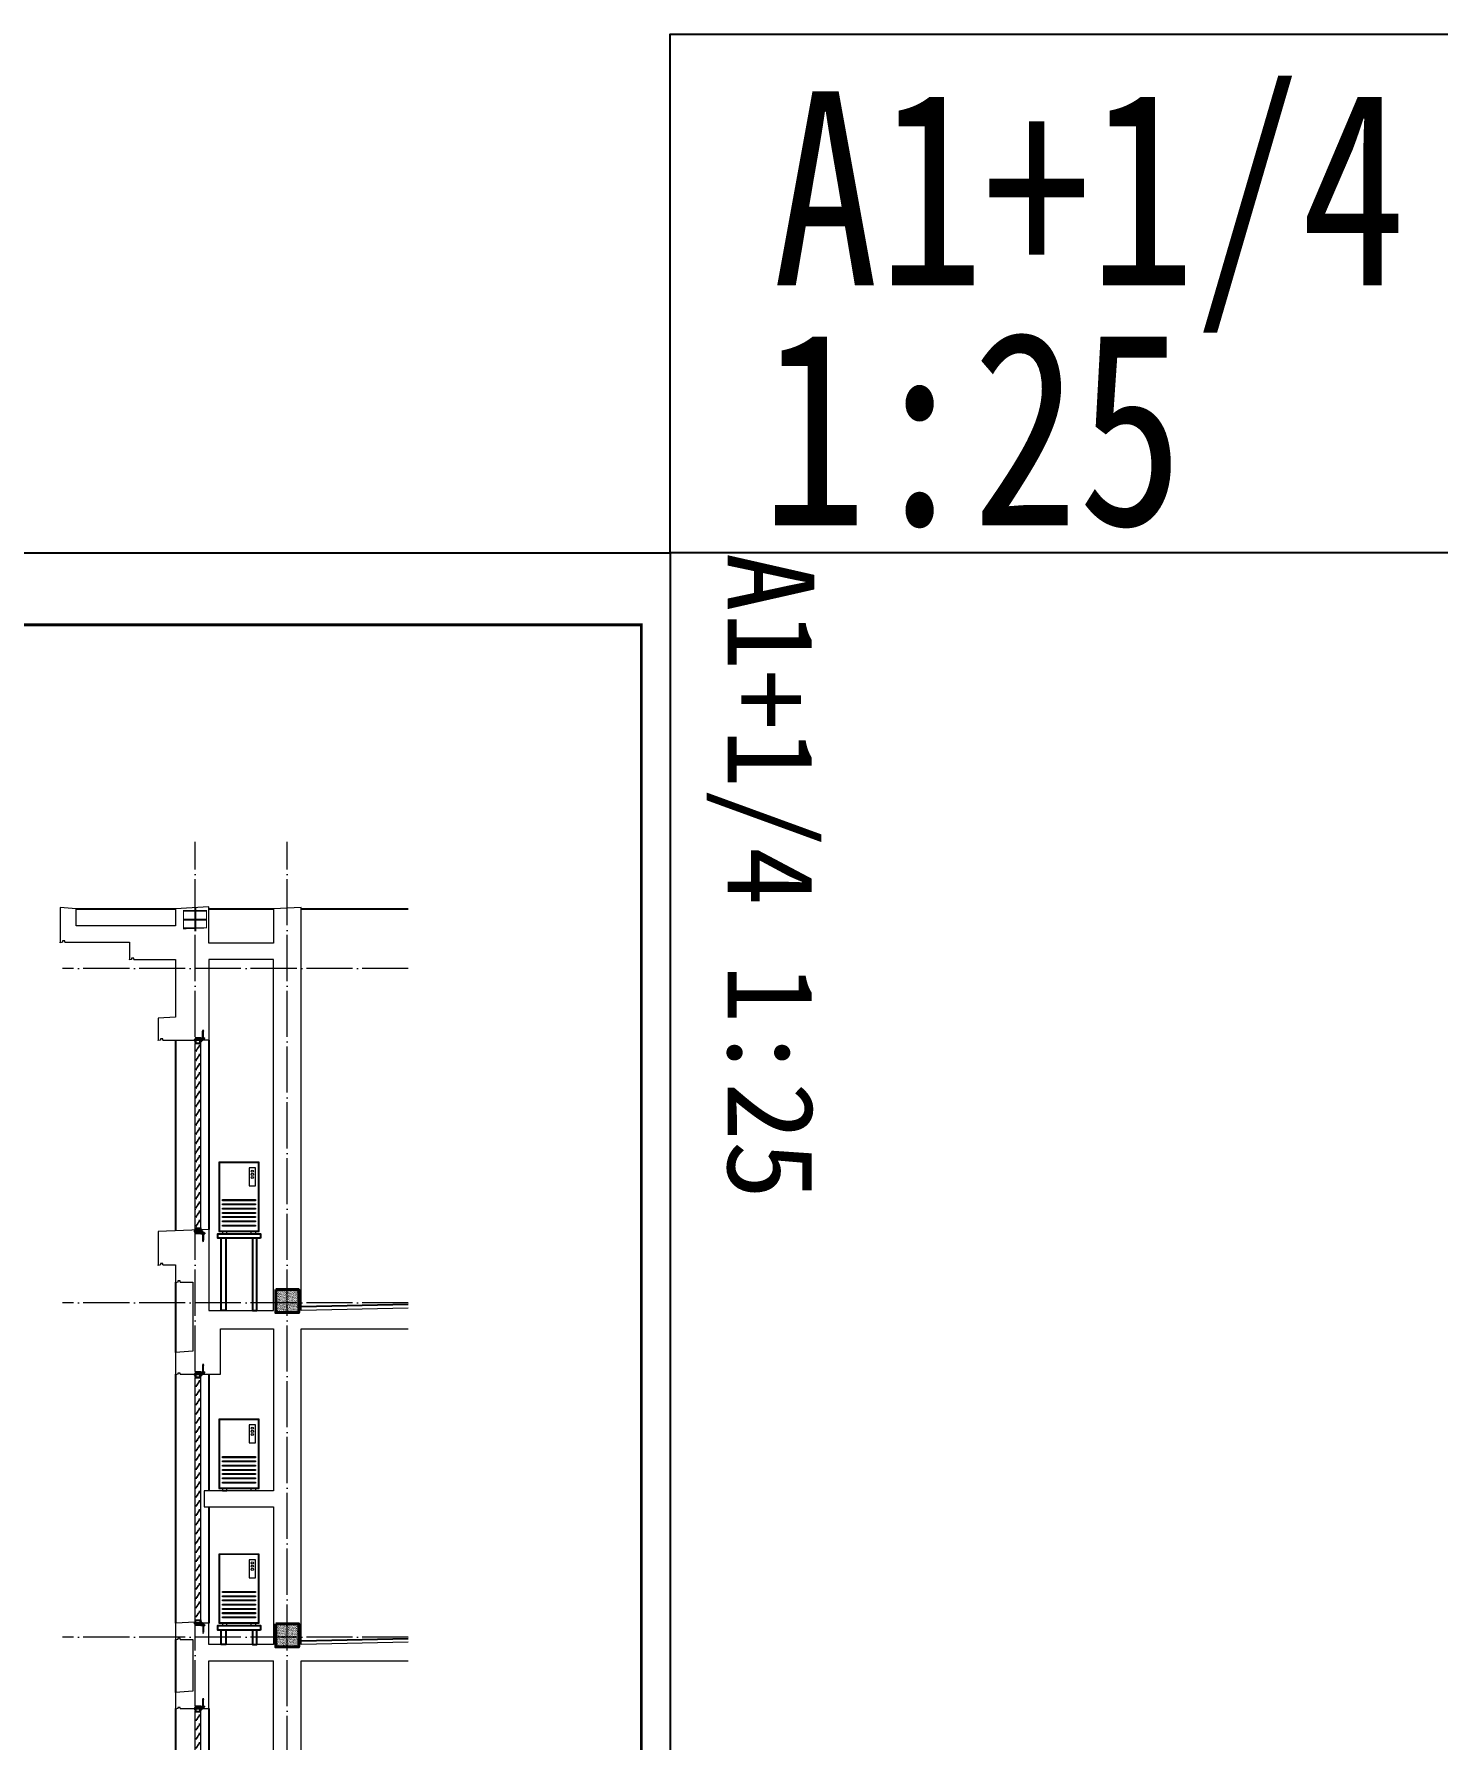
# Model space of a CAD drawing. Extents: x -518115 to 389031, y -231062 to 1628073.
# Drawn here: x 187363 to 199540, y -205697 to -190897 of the extents above; entities that cross this region are included whole.
import ezdxf

# ---------------------------------------------------------------- set-up
doc = ezdxf.new("R2010")
doc.units = 0
doc.header["$LTSCALE"] = 1000
doc.header["$MEASUREMENT"] = 0
for name, pattern in [('__DASH', [0.35, 0.25, -0.1]), ('DASH', [0.35, 0.25, -0.1]), ('DOTE', [2.42, 2, -0.2, 0.02, -0.2])]:
    doc.linetypes.add(name, pattern=pattern)
for name, color, linetype, lineweight in [('DOTE', 19, 'DOTE', 9), ('WALL', 9, 'Continuous', 40), ('内粉刷', 37, 'Continuous', 9), ('平面-空调室外机', 143, 'Continuous', 9), ('立面-百叶', 36, 'Continuous', 9)]:
    doc.layers.add(name, color=color, linetype=linetype, lineweight=lineweight)
doc.layers.add('yichutu', color=7, linetype='Continuous', true_color=0xffffff, plot=False)
for name, color, linetype in [('图框', 140, 'Continuous'), ('机电标识类', 1, 'Continuous'), ('污水', 3, 'Continuous'), ('看线', 251, 'Continuous'), ('空调外机', 8, 'Continuous'), ('立面-看线', 251, 'Continuous')]:
    doc.layers.add(name, color=color, linetype=linetype)
doc.styles.add('_TCH_LABEL', font='')
doc.styles.add('黑体', font='')
doc.styles.get('_TCH_LABEL').set_extended_font_data('SimHei')
doc.styles.get('黑体').set_extended_font_data('SimHei')

# ---------------------------------------------------------------- blocks, each defined once
blk = doc.blocks.new('GFDDDDRG')
at = {"layer": '图框'}
blk.add_lwpolyline([(923310, -107437), (923310, -159999), (893610, -159999), (893610, -107437)], close=True, dxfattribs=at)
blk.add_lwpolyline([(923310, -107437), (923310, -159999), (893610, -159999), (893610, -107437)], close=True, dxfattribs=at)
at = {"layer": '图框', "const_width": 50}
blk.add_lwpolyline([(894110, -159499), (922810, -159499), (922810, -108687), (894110, -108687)], close=True, dxfattribs=at)
blk = doc.blocks.new('A$C245D61ED')
at = {"layer": '立面-百叶'}
for p, q in [((46, 0), (80, 0)), ((62, 57), (66, 70)), ((62, 0), (62, 57)), ((66, 70), (70, 57)), ((70, 0), (70, 57)), ((80, -6), (80, 0)), ((-8, -18), (-11, -18)), ((-8, -23), (-11, -23)), ((-8, -18), (-8, -23)), ((-4, -2150), (-4, -50)), ((38, -18), (3, -18)), ((38, -24), (3, -24)), ((46, -2150), (46, -50)), ((52, -6), (52, -32)), ((52, -6), (80, -6)), ((61, -18), (52, -18)), ((61, -24), (52, -24)), ((61, -24), (61, -18)), ((63, -10), (63, -14)), ((63, -10), (69, -10)), ((69, -10), (69, -14)), ((-8, -2177), (-11, -2177)), ((-8, -2182), (-11, -2182)), ((-8, -2182), (-8, -2177)), ((38, -2176), (3, -2176)), ((38, -2182), (3, -2182)), ((46, -2200), (80, -2200)), ((52, -2194), (52, -2168)), ((61, -2176), (52, -2176)), ((61, -2182), (52, -2182)), ((52, -2194), (80, -2194)), ((61, -2176), (61, -2182)), ((62, -2200), (62, -2257)), ((63, -2190), (63, -2186)), ((63, -2190), (69, -2190)), ((69, -2190), (69, -2186)), ((70, -2200), (70, -2257)), ((80, -2194), (80, -2200)), ((62, -2257), (66, -2270)), ((66, -2270), (70, -2257))]:
    blk.add_line(p, q, dxfattribs=at)
for points in [[(-4, 0), (-4, -50), (46, -50), (46, 0)], [(3, -8), (3, -42), (38, -42), (38, -8)]]:
    blk.add_lwpolyline(points, close=True, dxfattribs=at)
for points in [[(19, -110, 0.381382), (16, -107, -0.56119), (16, -107), (26, -93, -0.56119), (26, -93, 0.381382), (30, -94, 0.433252), (30, -94), (29, -93, 0.372825), (29, -93, -2.886751), (30, -91, 0.372825), (30, -91), (31, -91, 0.433252), (31, -91, 0.381382), (29, -88, -0.56119), (29, -88), (34, -80), (34, -71), (34, -71), (34, -80), (7, -119), (7, -128), (7, -128), (7, -120), (13, -111, -0.56119), (13, -111, 0.381382), (17, -113, 0.433252), (17, -112), (17, -112, 0.372825), (16, -111, -2.886751), (17, -110, 0.372825), (18, -110), (18, -110, 0.433252)], [(19, -190, 0.381382), (16, -187, -0.56119), (16, -187), (26, -173, -0.56119), (26, -173, 0.381382), (30, -174, 0.433252), (30, -174), (29, -173, 0.372825), (29, -173, -2.886751), (30, -171, 0.372825), (30, -171), (31, -171, 0.433252), (31, -171, 0.381382), (29, -168, -0.56119), (29, -168), (34, -160), (34, -151), (34, -151), (34, -160), (7, -199), (7, -208), (7, -208), (7, -200), (13, -191, -0.56119), (13, -191, 0.381382), (17, -193, 0.433252), (17, -192), (17, -192, 0.372825), (16, -191, -2.886751), (17, -190, 0.372825), (18, -190), (18, -190, 0.433252)], [(19, -270, 0.381382), (16, -267, -0.56119), (16, -267), (26, -253, -0.56119), (26, -253, 0.381382), (30, -254, 0.433252), (30, -254), (29, -253, 0.372825), (29, -253, -2.886751), (30, -251, 0.372825), (30, -251), (31, -251, 0.433252), (31, -251, 0.381382), (29, -248, -0.56119), (29, -248), (34, -240), (34, -231), (34, -231), (34, -240), (7, -279), (7, -288), (7, -288), (7, -280), (13, -271, -0.56119), (13, -271, 0.381382), (17, -273, 0.433252), (17, -272), (17, -272, 0.372825), (16, -271, -2.886751), (17, -270, 0.372825), (18, -270), (18, -270, 0.433252)], [(19, -350, 0.381382), (16, -347, -0.56119), (16, -347), (26, -333, -0.56119), (26, -333, 0.381382), (30, -334, 0.433252), (30, -334), (29, -333, 0.372825), (29, -333, -2.886751), (30, -331, 0.372825), (30, -331), (31, -331, 0.433252), (31, -331, 0.381382), (29, -328, -0.56119), (29, -328), (34, -320), (34, -311), (34, -311), (34, -320), (7, -359), (7, -368), (7, -368), (7, -360), (13, -351, -0.56119), (13, -351, 0.381382), (17, -353, 0.433252), (17, -352), (17, -352, 0.372825), (16, -351, -2.886751), (17, -350, 0.372825), (18, -350), (18, -350, 0.433252)], [(19, -430, 0.381382), (16, -427, -0.56119), (16, -427), (26, -413, -0.56119), (26, -413, 0.381382), (30, -414, 0.433252), (30, -414), (29, -413, 0.372825), (29, -413, -2.886751), (30, -411, 0.372825), (30, -411), (31, -411, 0.433252), (31, -411, 0.381382), (29, -408, -0.56119), (29, -408), (34, -400), (34, -391), (34, -391), (34, -400), (7, -439), (7, -448), (7, -448), (7, -440), (13, -431, -0.56119), (13, -431, 0.381382), (17, -433, 0.433252), (17, -432), (17, -432, 0.372825), (16, -431, -2.886751), (17, -430, 0.372825), (18, -430), (18, -430, 0.433252)], [(19, -510, 0.381382), (16, -507, -0.56119), (16, -507), (26, -493, -0.56119), (26, -493, 0.381382), (30, -494, 0.433252), (30, -494), (29, -493, 0.372825), (29, -493, -2.886751), (30, -491, 0.372825), (30, -491), (31, -491, 0.433252), (31, -491, 0.381382), (29, -488, -0.56119), (29, -488), (34, -480), (34, -471), (34, -471), (34, -480), (7, -519), (7, -528), (7, -528), (7, -520), (13, -511, -0.56119), (13, -511, 0.381382), (17, -513, 0.433252), (17, -512), (17, -512, 0.372825), (16, -511, -2.886751), (17, -510, 0.372825), (18, -510), (18, -510, 0.433252)], [(19, -590, 0.381382), (16, -587, -0.56119), (16, -587), (26, -573, -0.56119), (26, -573, 0.381382), (30, -574, 0.433252), (30, -574), (29, -573, 0.372825), (29, -573, -2.886751), (30, -571, 0.372825), (30, -571), (31, -571, 0.433252), (31, -571, 0.381382), (29, -568, -0.56119), (29, -568), (34, -560), (34, -551), (34, -551), (34, -560), (7, -599), (7, -608), (7, -608), (7, -600), (13, -591, -0.56119), (13, -591, 0.381382), (17, -593, 0.433252), (17, -592), (17, -592, 0.372825), (16, -591, -2.886751), (17, -590, 0.372825), (18, -590), (18, -590, 0.433252)], [(19, -670, 0.381382), (16, -667, -0.56119), (16, -667), (26, -653, -0.56119), (26, -653, 0.381382), (30, -654, 0.433252), (30, -654), (29, -653, 0.372825), (29, -653, -2.886751), (30, -651, 0.372825), (30, -651), (31, -651, 0.433252), (31, -651, 0.381382), (29, -648, -0.56119), (29, -648), (34, -640), (34, -631), (34, -631), (34, -640), (7, -679), (7, -688), (7, -688), (7, -680), (13, -671, -0.56119), (13, -671, 0.381382), (17, -673, 0.433252), (17, -672), (17, -672, 0.372825), (16, -671, -2.886751), (17, -670, 0.372825), (18, -670), (18, -670, 0.433252)], [(19, -750, 0.381382), (16, -747, -0.56119), (16, -747), (26, -733, -0.56119), (26, -733, 0.381382), (30, -734, 0.433252), (30, -734), (29, -733, 0.372825), (29, -733, -2.886751), (30, -731, 0.372825), (30, -731), (31, -731, 0.433252), (31, -731, 0.381382), (29, -728, -0.56119), (29, -728), (34, -720), (34, -711), (34, -711), (34, -720), (7, -759), (7, -768), (7, -768), (7, -760), (13, -751, -0.56119), (13, -751, 0.381382), (17, -753, 0.433252), (17, -752), (17, -752, 0.372825), (16, -751, -2.886751), (17, -750, 0.372825), (18, -750), (18, -750, 0.433252)], [(19, -830, 0.381382), (16, -827, -0.56119), (16, -827), (26, -813, -0.56119), (26, -813, 0.381382), (30, -814, 0.433252), (30, -814), (29, -813, 0.372825), (29, -813, -2.886751), (30, -811, 0.372825), (30, -811), (31, -811, 0.433252), (31, -811, 0.381382), (29, -808, -0.56119), (29, -808), (34, -800), (34, -791), (34, -791), (34, -800), (7, -839), (7, -848), (7, -848), (7, -840), (13, -831, -0.56119), (13, -831, 0.381382), (17, -833, 0.433252), (17, -832), (17, -832, 0.372825), (16, -831, -2.886751), (17, -830, 0.372825), (18, -830), (18, -830, 0.433252)], [(19, -910, 0.381382), (16, -907, -0.56119), (16, -907), (26, -893, -0.56119), (26, -893, 0.381382), (30, -894, 0.433252), (30, -894), (29, -893, 0.372825), (29, -893, -2.886751), (30, -891, 0.372825), (30, -891), (31, -891, 0.433252), (31, -891, 0.381382), (29, -888, -0.56119), (29, -888), (34, -880), (34, -871), (34, -871), (34, -880), (7, -919), (7, -928), (7, -928), (7, -920), (13, -911, -0.56119), (13, -911, 0.381382), (17, -913, 0.433252), (17, -912), (17, -912, 0.372825), (16, -911, -2.886751), (17, -910, 0.372825), (18, -910), (18, -910, 0.433252)], [(19, -990, 0.381382), (16, -987, -0.56119), (16, -987), (26, -973, -0.56119), (26, -973, 0.381382), (30, -974, 0.433252), (30, -974), (29, -973, 0.372825), (29, -973, -2.886751), (30, -971, 0.372825), (30, -971), (31, -971, 0.433252), (31, -971, 0.381382), (29, -968, -0.56119), (29, -968), (34, -960), (34, -951), (34, -951), (34, -960), (7, -999), (7, -1008), (7, -1008), (7, -1000), (13, -991, -0.56119), (13, -991, 0.381382), (17, -993, 0.433252), (17, -992), (17, -992, 0.372825), (16, -991, -2.886751), (17, -990, 0.372825), (18, -990), (18, -990, 0.433252)], [(19, -1070, 0.381382), (16, -1067, -0.56119), (16, -1067), (26, -1053, -0.56119), (26, -1053, 0.381382), (30, -1054, 0.433252), (30, -1054), (29, -1053, 0.372825), (29, -1053, -2.886751), (30, -1051, 0.372825), (30, -1051), (31, -1051, 0.433252), (31, -1051, 0.381382), (29, -1048, -0.56119), (29, -1048), (34, -1040), (34, -1031), (34, -1031), (34, -1040), (7, -1079), (7, -1088), (7, -1088), (7, -1080), (13, -1071, -0.56119), (13, -1071, 0.381382), (17, -1073, 0.433252), (17, -1072), (17, -1072, 0.372825), (16, -1071, -2.886751), (17, -1070, 0.372825), (18, -1070), (18, -1070, 0.433252)], [(19, -1150, 0.381382), (16, -1147, -0.56119), (16, -1147), (26, -1133, -0.56119), (26, -1133, 0.381382), (30, -1134, 0.433252), (30, -1134), (29, -1133, 0.372825), (29, -1133, -2.886751), (30, -1131, 0.372825), (30, -1131), (31, -1131, 0.433252), (31, -1131, 0.381382), (29, -1128, -0.56119), (29, -1128), (34, -1120), (34, -1111), (34, -1111), (34, -1120), (7, -1159), (7, -1168), (7, -1168), (7, -1160), (13, -1151, -0.56119), (13, -1151, 0.381382), (17, -1153, 0.433252), (17, -1152), (17, -1152, 0.372825), (16, -1151, -2.886751), (17, -1150, 0.372825), (18, -1150), (18, -1150, 0.433252)], [(19, -1230, 0.381382), (16, -1227, -0.56119), (16, -1227), (26, -1213, -0.56119), (26, -1213, 0.381382), (30, -1214, 0.433252), (30, -1214), (29, -1213, 0.372825), (29, -1213, -2.886751), (30, -1211, 0.372825), (30, -1211), (31, -1211, 0.433252), (31, -1211, 0.381382), (29, -1208, -0.56119), (29, -1208), (34, -1200), (34, -1191), (34, -1191), (34, -1200), (7, -1239), (7, -1248), (7, -1248), (7, -1240), (13, -1231, -0.56119), (13, -1231, 0.381382), (17, -1233, 0.433252), (17, -1232), (17, -1232, 0.372825), (16, -1231, -2.886751), (17, -1230, 0.372825), (18, -1230), (18, -1230, 0.433252)], [(19, -1310, 0.381382), (16, -1307, -0.56119), (16, -1307), (26, -1293, -0.56119), (26, -1293, 0.381382), (30, -1294, 0.433252), (30, -1294), (29, -1293, 0.372825), (29, -1293, -2.886751), (30, -1291, 0.372825), (30, -1291), (31, -1291, 0.433252), (31, -1291, 0.381382), (29, -1288, -0.56119), (29, -1288), (34, -1280), (34, -1271), (34, -1271), (34, -1280), (7, -1319), (7, -1328), (7, -1328), (7, -1320), (13, -1311, -0.56119), (13, -1311, 0.381382), (17, -1313, 0.433252), (17, -1312), (17, -1312, 0.372825), (16, -1311, -2.886751), (17, -1310, 0.372825), (18, -1310), (18, -1310, 0.433252)], [(19, -1390, 0.381382), (16, -1387, -0.56119), (16, -1387), (26, -1373, -0.56119), (26, -1373, 0.381382), (30, -1374, 0.433252), (30, -1374), (29, -1373, 0.372825), (29, -1373, -2.886751), (30, -1371, 0.372825), (30, -1371), (31, -1371, 0.433252), (31, -1371, 0.381382), (29, -1368, -0.56119), (29, -1368), (34, -1360), (34, -1351), (34, -1351), (34, -1360), (7, -1399), (7, -1408), (7, -1408), (7, -1400), (13, -1391, -0.56119), (13, -1391, 0.381382), (17, -1393, 0.433252), (17, -1392), (17, -1392, 0.372825), (16, -1391, -2.886751), (17, -1390, 0.372825), (18, -1390), (18, -1390, 0.433252)], [(19, -1470, 0.381382), (16, -1467, -0.56119), (16, -1467), (26, -1453, -0.56119), (26, -1453, 0.381382), (30, -1454, 0.433252), (30, -1454), (29, -1453, 0.372825), (29, -1453, -2.886751), (30, -1451, 0.372825), (30, -1451), (31, -1451, 0.433252), (31, -1451, 0.381382), (29, -1448, -0.56119), (29, -1448), (34, -1440), (34, -1431), (34, -1431), (34, -1440), (7, -1479), (7, -1488), (7, -1488), (7, -1480), (13, -1471, -0.56119), (13, -1471, 0.381382), (17, -1473, 0.433252), (17, -1472), (17, -1472, 0.372825), (16, -1471, -2.886751), (17, -1470, 0.372825), (18, -1470), (18, -1470, 0.433252)], [(19, -1550, 0.381382), (16, -1547, -0.56119), (16, -1547), (26, -1533, -0.56119), (26, -1533, 0.381382), (30, -1534, 0.433252), (30, -1534), (29, -1533, 0.372825), (29, -1533, -2.886751), (30, -1531, 0.372825), (30, -1531), (31, -1531, 0.433252), (31, -1531, 0.381382), (29, -1528, -0.56119), (29, -1528), (34, -1520), (34, -1511), (34, -1511), (34, -1520), (7, -1559), (7, -1568), (7, -1568), (7, -1560), (13, -1551, -0.56119), (13, -1551, 0.381382), (17, -1553, 0.433252), (17, -1552), (17, -1552, 0.372825), (16, -1551, -2.886751), (17, -1550, 0.372825), (18, -1550), (18, -1550, 0.433252)], [(19, -1630, 0.381382), (16, -1627, -0.56119), (16, -1627), (26, -1613, -0.56119), (26, -1613, 0.381382), (30, -1614, 0.433252), (30, -1614), (29, -1613, 0.372825), (29, -1613, -2.886751), (30, -1611, 0.372825), (30, -1611), (31, -1611, 0.433252), (31, -1611, 0.381382), (29, -1608, -0.56119), (29, -1608), (34, -1600), (34, -1591), (34, -1591), (34, -1600), (7, -1639), (7, -1648), (7, -1648), (7, -1640), (13, -1631, -0.56119), (13, -1631, 0.381382), (17, -1633, 0.433252), (17, -1632), (17, -1632, 0.372825), (16, -1631, -2.886751), (17, -1630, 0.372825), (18, -1630), (18, -1630, 0.433252)], [(19, -1710, 0.381382), (16, -1707, -0.56119), (16, -1707), (26, -1693, -0.56119), (26, -1693, 0.381382), (30, -1694, 0.433252), (30, -1694), (29, -1693, 0.372825), (29, -1693, -2.886751), (30, -1691, 0.372825), (30, -1691), (31, -1691, 0.433252), (31, -1691, 0.381382), (29, -1688, -0.56119), (29, -1688), (34, -1680), (34, -1671), (34, -1671), (34, -1680), (7, -1719), (7, -1728), (7, -1728), (7, -1720), (13, -1711, -0.56119), (13, -1711, 0.381382), (17, -1713, 0.433252), (17, -1712), (17, -1712, 0.372825), (16, -1711, -2.886751), (17, -1710, 0.372825), (18, -1710), (18, -1710, 0.433252)], [(19, -1790, 0.381382), (16, -1787, -0.56119), (16, -1787), (26, -1773, -0.56119), (26, -1773, 0.381382), (30, -1774, 0.433252), (30, -1774), (29, -1773, 0.372825), (29, -1773, -2.886751), (30, -1771, 0.372825), (30, -1771), (31, -1771, 0.433252), (31, -1771, 0.381382), (29, -1768, -0.56119), (29, -1768), (34, -1760), (34, -1751), (34, -1751), (34, -1760), (7, -1799), (7, -1808), (7, -1808), (7, -1800), (13, -1791, -0.56119), (13, -1791, 0.381382), (17, -1793, 0.433252), (17, -1792), (17, -1792, 0.372825), (16, -1791, -2.886751), (17, -1790, 0.372825), (18, -1790), (18, -1790, 0.433252)], [(19, -1870, 0.381382), (16, -1867, -0.56119), (16, -1867), (26, -1853, -0.56119), (26, -1853, 0.381382), (30, -1854, 0.433252), (30, -1854), (29, -1853, 0.372825), (29, -1853, -2.886751), (30, -1851, 0.372825), (30, -1851), (31, -1851, 0.433252), (31, -1851, 0.381382), (29, -1848, -0.56119), (29, -1848), (34, -1840), (34, -1831), (34, -1831), (34, -1840), (7, -1879), (7, -1888), (7, -1888), (7, -1880), (13, -1871, -0.56119), (13, -1871, 0.381382), (17, -1873, 0.433252), (17, -1872), (17, -1872, 0.372825), (16, -1871, -2.886751), (17, -1870, 0.372825), (18, -1870), (18, -1870, 0.433252)], [(19, -1950, 0.381382), (16, -1947, -0.56119), (16, -1947), (26, -1933, -0.56119), (26, -1933, 0.381382), (30, -1934, 0.433252), (30, -1934), (29, -1933, 0.372825), (29, -1933, -2.886751), (30, -1931, 0.372825), (30, -1931), (31, -1931, 0.433252), (31, -1931, 0.381382), (29, -1928, -0.56119), (29, -1928), (34, -1920), (34, -1911), (34, -1911), (34, -1920), (7, -1959), (7, -1968), (7, -1968), (7, -1960), (13, -1951, -0.56119), (13, -1951, 0.381382), (17, -1953, 0.433252), (17, -1952), (17, -1952, 0.372825), (16, -1951, -2.886751), (17, -1950, 0.372825), (18, -1950), (18, -1950, 0.433252)], [(19, -2030, 0.381382), (16, -2027, -0.56119), (16, -2027), (26, -2013, -0.56119), (26, -2013, 0.381382), (30, -2014, 0.433252), (30, -2014), (29, -2013, 0.372825), (29, -2013, -2.886751), (30, -2011, 0.372825), (30, -2011), (31, -2011, 0.433252), (31, -2011, 0.381382), (29, -2008, -0.56119), (29, -2008), (34, -2000), (34, -1991), (34, -1991), (34, -2000), (7, -2039), (7, -2048), (7, -2048), (7, -2040), (13, -2031, -0.56119), (13, -2031, 0.381382), (17, -2033, 0.433252), (17, -2032), (17, -2032, 0.372825), (16, -2031, -2.886751), (17, -2030, 0.372825), (18, -2030), (18, -2030, 0.433252)], [(19, -2110, 0.381382), (16, -2107, -0.56119), (16, -2107), (26, -2093, -0.56119), (26, -2093, 0.381382), (30, -2094, 0.433252), (30, -2094), (29, -2093, 0.372825), (29, -2093, -2.886751), (30, -2091, 0.372825), (30, -2091), (31, -2091, 0.433252), (31, -2091, 0.381382), (29, -2088, -0.56119), (29, -2088), (34, -2080), (34, -2071), (34, -2071), (34, -2080), (7, -2119), (7, -2128), (7, -2128), (7, -2120), (13, -2111, -0.56119), (13, -2111, 0.381382), (17, -2113, 0.433252), (17, -2112), (17, -2112, 0.372825), (16, -2111, -2.886751), (17, -2110, 0.372825), (18, -2110), (18, -2110, 0.433252)]]:
    blk.add_lwpolyline(points, format="xyb", close=True, dxfattribs=at)
at = {"layer": '立面-百叶', "elevation": 0}
for points in [[(52, -14), (56, -14), (56, -28), (52, -28)], [(52, -2186), (56, -2186), (56, -2172), (52, -2172)]]:
    blk.add_lwpolyline(points, dxfattribs=at)
for points in [[(-4, -2200), (-4, -2150), (46, -2150), (46, -2200)], [(3, -2192), (3, -2157), (38, -2157), (38, -2192)]]:
    blk.add_lwpolyline(points, close=True, dxfattribs=at)
at = {"layer": '立面-百叶'}
for centre, radius, start, end in [((-3, -21), 8.77, 100.1805, 164.9513), ((-3, -21), 8.77, 195.0487, 259.8195), ((43, -28), 9.94, 287.5787, 338.7505), ((66, -4), 10.4, 190.1805, 254.9513), ((66, -4), 10.4, 285.0487, 349.8195), ((-3, -2179), 8.77, 100.1805, 164.9513), ((-3, -2179), 8.77, 195.0487, 259.8195), ((43, -2172), 9.94, 21.2495, 72.4213), ((66, -2196), 10.4, 105.0487, 169.8195), ((66, -2196), 10.4, 10.1805, 74.9513)]:
    blk.add_arc(centre, radius, start, end, dxfattribs=at)
blk = doc.blocks.new('kongtiao')
for p, q in [((-339, 49), (-339, -551)), ((11, 49), (-339, 49)), ((-334, 44), (-334, -546)), ((6, 44), (-334, 44)), ((6, -546), (6, 44)), ((11, -551), (11, 49)), ((-76, 0), (-76, -157)), ((-21, 0), (-76, 0)), ((-21, -157), (-21, 0)), ((-76, -157), (-21, -157)), ((-339, -551), (11, -551)), ((-334, -546), (6, -546)), ((-307, -551), (-307, -571)), ((-307, -571), (-270, -571)), ((-270, -571), (-270, -551)), ((-58, -571), (-58, -551)), ((-21, -571), (-58, -571)), ((-21, -551), (-21, -571))]:
    blk.add_line(p, q)
for points in [[(-307, -275), (-21, -275), (-21, -285), (-307, -285)], [(-307, -312), (-21, -312), (-21, -321), (-307, -321)], [(-307, -349), (-21, -349), (-21, -358), (-307, -358)], [(-307, -386), (-21, -386), (-21, -395), (-307, -395)], [(-307, -422), (-21, -422), (-21, -431), (-307, -431)], [(-307, -459), (-21, -459), (-21, -468), (-307, -468)], [(-307, -496), (-21, -496), (-21, -505), (-307, -505)]]:
    blk.add_lwpolyline(points, close=True)
for centre in [(-49, -28), (-49, -56), (-49, -83)]:
    blk.add_circle(centre, 9.18)
blk = doc.blocks.new('VBCVBCBCBF')
at = {"layer": '立面-看线'}
h = blk.add_hatch(dxfattribs=at)
h.set_pattern_fill('碎沙', color=256, scale=4)
h.set_pattern_definition([(37.5, (93928.707, -502733.035), (-0.32000626, 9.78826475), [0, -7.7216, 0, -8.636, 0, -8.255]), (7.5, (93928.707, -502733.035), (8.99046566, 14.33650201), [0, -4.1656, 0, -6.9596, 0, -2.667]), (327.5, (93922.458, -502733.035), (15.819847405, 0.02874369), [0, -2.54, 0, -9.144, 0, -11.938]), (317.5, (93922.458, -502733.035), (15.27112905, 4.45858647), [0, -1.27, 0, -5.9944, 0, -6.858])])
h.paths.add_polyline_path([(894982, -117371), (895182, -117371), (895182, -117171), (894982, -117171)])
at = {"layer": 'WALL'}
blk.add_lwpolyline([(894982, -117171), (895182, -117171), (895182, -117371), (894982, -117371)], close=True, dxfattribs=at)
at = {"layer": '内粉刷'}
for points in [[(894332, -117166), (894402, -117166), (894402, -117351), (894962, -117351), (894962, -116156), (894362, -116156), (894362, -116016), (894962, -116016), (894962, -114591)], [(895202, -117351), (895202, -114591)], [(894282, -117156), (894112, -117166), (894112, -117306)], [(894152, -117306), (894152, -117296), (894132, -117296), (894132, -117306), (894112, -117311), (894112, -117306)], [(894152, -117306), (894262, -117306), (894262, -117756), (894112, -117766), (894112, -117906)], [(896132, -117331), (895202, -117351)], [(894332, -117906), (894402, -117906), (894402, -117491), (894962, -117491)], [(895202, -117491), (896132, -117491)], [(894152, -117906), (894152, -117896), (894132, -117896), (894132, -117906), (894112, -117911), (894112, -117906)], [(894152, -117906), (894282, -117906)]]:
    blk.add_lwpolyline(points, dxfattribs=at)
at = {"layer": '看线'}
for p, q in [((894112, -115006), (894112, -117166)), ((894402, -115006), (894402, -116016)), ((894402, -116156), (894402, -117166)), ((894112, -117306), (894112, -117766))]:
    blk.add_line(p, q, dxfattribs=at)
at = {"layer": '看线', "color": 32}
blk.add_lwpolyline([(896132, -117301), (895202, -117321)], dxfattribs=at)
at = {"layer": '空调外机', "linetype": 'Continuous'}
blk.add_lwpolyline([(894849, -117226), (894479, -117226), (894479, -117186), (894849, -117186)], close=True, dxfattribs=at)
for points in [[(894549, -117226), (894549, -117351), (894509, -117351), (894509, -117226)], [(894779, -117226), (894779, -117351), (894819, -117351), (894819, -117226)]]:
    blk.add_lwpolyline(points, dxfattribs=at)
blk.add_blockref('A$C245D61ED', (894286, -114986))
at = {"layer": '平面-空调室外机'}
for p in [(894828, -115445), (894828, -116615)]:
    blk.add_blockref('kongtiao', p, dxfattribs=at)
blk = doc.blocks.new('yct-1051-594-26275-14850-25-1002.0')
at = {"layer": 'yichutu', "color": 7, "true_color": 0xffffff}
blk.add_lwpolyline([(0, 0), (0, 14850), (26275, 14850), (26275, 0)], close=True, dxfattribs=at)
at = {"layer": 'yichutu', "color": 7, "true_color": 0xffffff, "style": '_TCH_LABEL'}
blk.add_text('A1+1/4 1:25', height=750, dxfattribs=at).set_placement((0, 15350))
blk = doc.blocks.new('GDFGDGDXAXAFDSD')
at = {"layer": '立面-百叶'}
for p, q in [((884988, -117904), (884984, -117904)), ((884988, -117909), (884984, -117909)), ((884988, -117904), (884988, -117909)), ((884991, -119536), (884991, -117936)), ((885034, -117904), (884999, -117904)), ((885034, -117910), (884999, -117910)), ((885041, -117886), (885075, -117886)), ((885041, -119536), (885041, -117936)), ((885048, -117892), (885048, -117918)), ((885048, -117892), (885075, -117892)), ((885057, -117904), (885048, -117904)), ((885057, -117910), (885048, -117910)), ((885057, -117829), (885061, -117816)), ((885057, -117886), (885057, -117829)), ((885057, -117910), (885057, -117904)), ((885059, -117896), (885059, -117900)), ((885059, -117896), (885064, -117896)), ((885061, -117816), (885065, -117829)), ((885064, -117896), (885064, -117900)), ((885065, -117886), (885065, -117829)), ((885075, -117892), (885075, -117886)), ((884988, -119563), (884984, -119563)), ((884988, -119568), (884984, -119568)), ((884988, -119568), (884988, -119563)), ((885034, -119562), (884999, -119562)), ((885034, -119568), (884999, -119568)), ((885048, -119580), (885048, -119554)), ((885057, -119562), (885048, -119562)), ((885057, -119568), (885048, -119568)), ((885048, -119580), (885075, -119580)), ((885057, -119562), (885057, -119568)), ((885059, -119576), (885059, -119572)), ((885059, -119576), (885064, -119576)), ((885064, -119576), (885064, -119572)), ((885075, -119580), (885075, -119586)), ((885041, -119586), (885075, -119586)), ((885057, -119586), (885057, -119643)), ((885057, -119643), (885061, -119656)), ((885061, -119656), (885065, -119643)), ((885065, -119586), (885065, -119643))]:
    blk.add_line(p, q, dxfattribs=at)
at = {"layer": '立面-百叶', "elevation": 0}
for points in [[(884991, -117886), (884991, -117936), (885041, -117936), (885041, -117886)], [(884999, -117894), (884999, -117929), (885034, -117929), (885034, -117894)]]:
    blk.add_lwpolyline(points, close=True, dxfattribs=at)
for points in [[(885014, -117985, 0.381382), (885012, -117983, -0.56119), (885012, -117982), (885021, -117968, -0.56119), (885022, -117968, 0.381382), (885025, -117969, 0.433252), (885025, -117969), (885025, -117968, 0.372825), (885024, -117968, -2.886751), (885025, -117966, 0.372825), (885026, -117967), (885027, -117967, 0.433252), (885027, -117967, 0.381382), (885024, -117964, -0.56119), (885024, -117964), (885030, -117955), (885030, -117946), (885029, -117946), (885029, -117955), (885002, -117995), (885002, -118003), (885003, -118003), (885003, -117995), (885009, -117987, -0.56119), (885009, -117987, 0.381382), (885012, -117988, 0.433252), (885012, -117988), (885012, -117987, 0.372825), (885012, -117987, -2.886751), (885013, -117985, 0.372825), (885013, -117985), (885014, -117985, 0.433252)], [(885014, -118065, 0.381382), (885012, -118063, -0.56119), (885012, -118062), (885021, -118048, -0.56119), (885022, -118048, 0.381382), (885025, -118049, 0.433252), (885025, -118049), (885025, -118048, 0.372825), (885024, -118048, -2.886751), (885025, -118046, 0.372825), (885026, -118047), (885027, -118047, 0.433252), (885027, -118047, 0.381382), (885024, -118044, -0.56119), (885024, -118044), (885030, -118035), (885030, -118026), (885029, -118026), (885029, -118035), (885002, -118075), (885002, -118083), (885003, -118083), (885003, -118075), (885009, -118067, -0.56119), (885009, -118067, 0.381382), (885012, -118068, 0.433252), (885012, -118068), (885012, -118067, 0.372825), (885012, -118067, -2.886751), (885013, -118065, 0.372825), (885013, -118065), (885014, -118065, 0.433252)], [(885014, -118145, 0.381382), (885012, -118143, -0.56119), (885012, -118142), (885021, -118128, -0.56119), (885022, -118128, 0.381382), (885025, -118129, 0.433252), (885025, -118129), (885025, -118128, 0.372825), (885024, -118128, -2.886751), (885025, -118126, 0.372825), (885026, -118127), (885027, -118127, 0.433252), (885027, -118127, 0.381382), (885024, -118124, -0.56119), (885024, -118124), (885030, -118115), (885030, -118106), (885029, -118106), (885029, -118115), (885002, -118155), (885002, -118163), (885003, -118163), (885003, -118155), (885009, -118147, -0.56119), (885009, -118147, 0.381382), (885012, -118148, 0.433252), (885012, -118148), (885012, -118147, 0.372825), (885012, -118147, -2.886751), (885013, -118145, 0.372825), (885013, -118145), (885014, -118145, 0.433252)], [(885014, -118225, 0.381382), (885012, -118223, -0.56119), (885012, -118222), (885021, -118208, -0.56119), (885022, -118208, 0.381382), (885025, -118209, 0.433252), (885025, -118209), (885025, -118208, 0.372825), (885024, -118208, -2.886751), (885025, -118206, 0.372825), (885026, -118207), (885027, -118207, 0.433252), (885027, -118207, 0.381382), (885024, -118204, -0.56119), (885024, -118204), (885030, -118195), (885030, -118186), (885029, -118186), (885029, -118195), (885002, -118235), (885002, -118243), (885003, -118243), (885003, -118235), (885009, -118227, -0.56119), (885009, -118227, 0.381382), (885012, -118228, 0.433252), (885012, -118228), (885012, -118227, 0.372825), (885012, -118227, -2.886751), (885013, -118225, 0.372825), (885013, -118225), (885014, -118225, 0.433252)], [(885014, -118305, 0.381382), (885012, -118303, -0.56119), (885012, -118302), (885021, -118288, -0.56119), (885022, -118288, 0.381382), (885025, -118289, 0.433252), (885025, -118289), (885025, -118288, 0.372825), (885024, -118288, -2.886751), (885025, -118286, 0.372825), (885026, -118287), (885027, -118287, 0.433252), (885027, -118287, 0.381382), (885024, -118284, -0.56119), (885024, -118284), (885030, -118275), (885030, -118266), (885029, -118266), (885029, -118275), (885002, -118315), (885002, -118323), (885003, -118323), (885003, -118315), (885009, -118307, -0.56119), (885009, -118307, 0.381382), (885012, -118308, 0.433252), (885012, -118308), (885012, -118307, 0.372825), (885012, -118307, -2.886751), (885013, -118305, 0.372825), (885013, -118305), (885014, -118305, 0.433252)], [(885014, -118385, 0.381382), (885012, -118383, -0.56119), (885012, -118382), (885021, -118368, -0.56119), (885022, -118368, 0.381382), (885025, -118369, 0.433252), (885025, -118369), (885025, -118368, 0.372825), (885024, -118368, -2.886751), (885025, -118366, 0.372825), (885026, -118367), (885027, -118367, 0.433252), (885027, -118367, 0.381382), (885024, -118364, -0.56119), (885024, -118364), (885030, -118355), (885030, -118346), (885029, -118346), (885029, -118355), (885002, -118395), (885002, -118403), (885003, -118403), (885003, -118395), (885009, -118387, -0.56119), (885009, -118387, 0.381382), (885012, -118388, 0.433252), (885012, -118388), (885012, -118387, 0.372825), (885012, -118387, -2.886751), (885013, -118385, 0.372825), (885013, -118385), (885014, -118385, 0.433252)], [(885014, -118465, 0.381382), (885012, -118463, -0.56119), (885012, -118462), (885021, -118448, -0.56119), (885022, -118448, 0.381382), (885025, -118449, 0.433252), (885025, -118449), (885025, -118448, 0.372825), (885024, -118448, -2.886751), (885025, -118446, 0.372825), (885026, -118447), (885027, -118447, 0.433252), (885027, -118447, 0.381382), (885024, -118444, -0.56119), (885024, -118444), (885030, -118435), (885030, -118426), (885029, -118426), (885029, -118435), (885002, -118475), (885002, -118483), (885003, -118483), (885003, -118475), (885009, -118467, -0.56119), (885009, -118467, 0.381382), (885012, -118468, 0.433252), (885012, -118468), (885012, -118467, 0.372825), (885012, -118467, -2.886751), (885013, -118465, 0.372825), (885013, -118465), (885014, -118465, 0.433252)], [(885014, -118545, 0.381382), (885012, -118543, -0.56119), (885012, -118542), (885021, -118528, -0.56119), (885022, -118528, 0.381382), (885025, -118529, 0.433252), (885025, -118529), (885025, -118528, 0.372825), (885024, -118528, -2.886751), (885025, -118526, 0.372825), (885026, -118527), (885027, -118527, 0.433252), (885027, -118527, 0.381382), (885024, -118524, -0.56119), (885024, -118524), (885030, -118515), (885030, -118506), (885029, -118506), (885029, -118515), (885002, -118555), (885002, -118563), (885003, -118563), (885003, -118555), (885009, -118547, -0.56119), (885009, -118547, 0.381382), (885012, -118548, 0.433252), (885012, -118548), (885012, -118547, 0.372825), (885012, -118547, -2.886751), (885013, -118545, 0.372825), (885013, -118545), (885014, -118545, 0.433252)], [(885014, -118625, 0.381382), (885012, -118623, -0.56119), (885012, -118622), (885021, -118608, -0.56119), (885022, -118608, 0.381382), (885025, -118609, 0.433252), (885025, -118609), (885025, -118608, 0.372825), (885024, -118608, -2.886751), (885025, -118606, 0.372825), (885026, -118607), (885027, -118607, 0.433252), (885027, -118607, 0.381382), (885024, -118604, -0.56119), (885024, -118604), (885030, -118595), (885030, -118586), (885029, -118586), (885029, -118595), (885002, -118635), (885002, -118643), (885003, -118643), (885003, -118635), (885009, -118627, -0.56119), (885009, -118627, 0.381382), (885012, -118628, 0.433252), (885012, -118628), (885012, -118627, 0.372825), (885012, -118627, -2.886751), (885013, -118625, 0.372825), (885013, -118625), (885014, -118625, 0.433252)], [(885014, -118705, 0.381382), (885012, -118703, -0.56119), (885012, -118702), (885021, -118688, -0.56119), (885022, -118688, 0.381382), (885025, -118689, 0.433252), (885025, -118689), (885025, -118688, 0.372825), (885024, -118688, -2.886751), (885025, -118686, 0.372825), (885026, -118687), (885027, -118687, 0.433252), (885027, -118687, 0.381382), (885024, -118684, -0.56119), (885024, -118684), (885030, -118675), (885030, -118666), (885029, -118666), (885029, -118675), (885002, -118715), (885002, -118723), (885003, -118723), (885003, -118715), (885009, -118707, -0.56119), (885009, -118707, 0.381382), (885012, -118708, 0.433252), (885012, -118708), (885012, -118707, 0.372825), (885012, -118707, -2.886751), (885013, -118705, 0.372825), (885013, -118705), (885014, -118705, 0.433252)], [(885014, -118785, 0.381382), (885012, -118783, -0.56119), (885012, -118782), (885021, -118768, -0.56119), (885022, -118768, 0.381382), (885025, -118769, 0.433252), (885025, -118769), (885025, -118768, 0.372825), (885024, -118768, -2.886751), (885025, -118766, 0.372825), (885026, -118767), (885027, -118767, 0.433252), (885027, -118767, 0.381382), (885024, -118764, -0.56119), (885024, -118764), (885030, -118755), (885030, -118746), (885029, -118746), (885029, -118755), (885002, -118795), (885002, -118803), (885003, -118803), (885003, -118795), (885009, -118787, -0.56119), (885009, -118787, 0.381382), (885012, -118788, 0.433252), (885012, -118788), (885012, -118787, 0.372825), (885012, -118787, -2.886751), (885013, -118785, 0.372825), (885013, -118785), (885014, -118785, 0.433252)], [(885014, -118865, 0.381382), (885012, -118863, -0.56119), (885012, -118862), (885021, -118848, -0.56119), (885022, -118848, 0.381382), (885025, -118849, 0.433252), (885025, -118849), (885025, -118848, 0.372825), (885024, -118848, -2.886751), (885025, -118846, 0.372825), (885026, -118847), (885027, -118847, 0.433252), (885027, -118847, 0.381382), (885024, -118844, -0.56119), (885024, -118844), (885030, -118835), (885030, -118826), (885029, -118826), (885029, -118835), (885002, -118875), (885002, -118883), (885003, -118883), (885003, -118875), (885009, -118867, -0.56119), (885009, -118867, 0.381382), (885012, -118868, 0.433252), (885012, -118868), (885012, -118867, 0.372825), (885012, -118867, -2.886751), (885013, -118865, 0.372825), (885013, -118865), (885014, -118865, 0.433252)], [(885014, -118945, 0.381382), (885012, -118943, -0.56119), (885012, -118942), (885021, -118928, -0.56119), (885022, -118928, 0.381382), (885025, -118929, 0.433252), (885025, -118929), (885025, -118928, 0.372825), (885024, -118928, -2.886751), (885025, -118926, 0.372825), (885026, -118927), (885027, -118927, 0.433252), (885027, -118927, 0.381382), (885024, -118924, -0.56119), (885024, -118924), (885030, -118915), (885030, -118906), (885029, -118906), (885029, -118915), (885002, -118955), (885002, -118963), (885003, -118963), (885003, -118955), (885009, -118947, -0.56119), (885009, -118947, 0.381382), (885012, -118948, 0.433252), (885012, -118948), (885012, -118947, 0.372825), (885012, -118947, -2.886751), (885013, -118945, 0.372825), (885013, -118945), (885014, -118945, 0.433252)], [(885014, -119025, 0.381382), (885012, -119023, -0.56119), (885012, -119022), (885021, -119008, -0.56119), (885022, -119008, 0.381382), (885025, -119009, 0.433252), (885025, -119009), (885025, -119008, 0.372825), (885024, -119008, -2.886751), (885025, -119006, 0.372825), (885026, -119007), (885027, -119007, 0.433252), (885027, -119007, 0.381382), (885024, -119004, -0.56119), (885024, -119004), (885030, -118995), (885030, -118986), (885029, -118986), (885029, -118995), (885002, -119035), (885002, -119043), (885003, -119043), (885003, -119035), (885009, -119027, -0.56119), (885009, -119027, 0.381382), (885012, -119028, 0.433252), (885012, -119028), (885012, -119027, 0.372825), (885012, -119027, -2.886751), (885013, -119025, 0.372825), (885013, -119025), (885014, -119025, 0.433252)], [(885014, -119105, 0.381382), (885012, -119103, -0.56119), (885012, -119102), (885021, -119088, -0.56119), (885022, -119088, 0.381382), (885025, -119089, 0.433252), (885025, -119089), (885025, -119088, 0.372825), (885024, -119088, -2.886751), (885025, -119086, 0.372825), (885026, -119087), (885027, -119087, 0.433252), (885027, -119087, 0.381382), (885024, -119084, -0.56119), (885024, -119084), (885030, -119075), (885030, -119066), (885029, -119066), (885029, -119075), (885002, -119115), (885002, -119123), (885003, -119123), (885003, -119115), (885009, -119107, -0.56119), (885009, -119107, 0.381382), (885012, -119108, 0.433252), (885012, -119108), (885012, -119107, 0.372825), (885012, -119107, -2.886751), (885013, -119105, 0.372825), (885013, -119105), (885014, -119105, 0.433252)], [(885014, -119185, 0.381382), (885012, -119183, -0.56119), (885012, -119182), (885021, -119168, -0.56119), (885022, -119168, 0.381382), (885025, -119169, 0.433252), (885025, -119169), (885025, -119168, 0.372825), (885024, -119168, -2.886751), (885025, -119166, 0.372825), (885026, -119167), (885027, -119167, 0.433252), (885027, -119167, 0.381382), (885024, -119164, -0.56119), (885024, -119164), (885030, -119155), (885030, -119146), (885029, -119146), (885029, -119155), (885002, -119195), (885002, -119203), (885003, -119203), (885003, -119195), (885009, -119187, -0.56119), (885009, -119187, 0.381382), (885012, -119188, 0.433252), (885012, -119188), (885012, -119187, 0.372825), (885012, -119187, -2.886751), (885013, -119185, 0.372825), (885013, -119185), (885014, -119185, 0.433252)], [(885014, -119265, 0.381382), (885012, -119263, -0.56119), (885012, -119262), (885021, -119248, -0.56119), (885022, -119248, 0.381382), (885025, -119249, 0.433252), (885025, -119249), (885025, -119248, 0.372825), (885024, -119248, -2.886751), (885025, -119246, 0.372825), (885026, -119247), (885027, -119247, 0.433252), (885027, -119247, 0.381382), (885024, -119244, -0.56119), (885024, -119244), (885030, -119235), (885030, -119226), (885029, -119226), (885029, -119235), (885002, -119275), (885002, -119283), (885003, -119283), (885003, -119275), (885009, -119267, -0.56119), (885009, -119267, 0.381382), (885012, -119268, 0.433252), (885012, -119268), (885012, -119267, 0.372825), (885012, -119267, -2.886751), (885013, -119265, 0.372825), (885013, -119265), (885014, -119265, 0.433252)], [(885014, -119345, 0.381382), (885012, -119343, -0.56119), (885012, -119342), (885021, -119328, -0.56119), (885022, -119328, 0.381382), (885025, -119329, 0.433252), (885025, -119329), (885025, -119328, 0.372825), (885024, -119328, -2.886751), (885025, -119326, 0.372825), (885026, -119327), (885027, -119327, 0.433252), (885027, -119327, 0.381382), (885024, -119324, -0.56119), (885024, -119324), (885030, -119315), (885030, -119306), (885029, -119306), (885029, -119315), (885002, -119355), (885002, -119363), (885003, -119363), (885003, -119355), (885009, -119347, -0.56119), (885009, -119347, 0.381382), (885012, -119348, 0.433252), (885012, -119348), (885012, -119347, 0.372825), (885012, -119347, -2.886751), (885013, -119345, 0.372825), (885013, -119345), (885014, -119345, 0.433252)], [(885014, -119425, 0.381382), (885012, -119423, -0.56119), (885012, -119422), (885021, -119408, -0.56119), (885022, -119408, 0.381382), (885025, -119409, 0.433252), (885025, -119409), (885025, -119408, 0.372825), (885024, -119408, -2.886751), (885025, -119406, 0.372825), (885026, -119407), (885027, -119407, 0.433252), (885027, -119407, 0.381382), (885024, -119404, -0.56119), (885024, -119404), (885030, -119395), (885030, -119386), (885029, -119386), (885029, -119395), (885002, -119435), (885002, -119443), (885003, -119443), (885003, -119435), (885009, -119427, -0.56119), (885009, -119427, 0.381382), (885012, -119428, 0.433252), (885012, -119428), (885012, -119427, 0.372825), (885012, -119427, -2.886751), (885013, -119425, 0.372825), (885013, -119425), (885014, -119425, 0.433252)], [(885014, -119505, 0.381382), (885012, -119503, -0.56119), (885012, -119502), (885021, -119488, -0.56119), (885022, -119488, 0.381382), (885025, -119489, 0.433252), (885025, -119489), (885025, -119488, 0.372825), (885024, -119488, -2.886751), (885025, -119486, 0.372825), (885026, -119487), (885027, -119487, 0.433252), (885027, -119487, 0.381382), (885024, -119484, -0.56119), (885024, -119484), (885030, -119475), (885030, -119466), (885029, -119466), (885029, -119475), (885002, -119515), (885002, -119523), (885003, -119523), (885003, -119515), (885009, -119507, -0.56119), (885009, -119507, 0.381382), (885012, -119508, 0.433252), (885012, -119508), (885012, -119507, 0.372825), (885012, -119507, -2.886751), (885013, -119505, 0.372825), (885013, -119505), (885014, -119505, 0.433252)]]:
    blk.add_lwpolyline(points, format="xyb", close=True, dxfattribs=at)
at = {"layer": '立面-百叶'}
for points in [[(885048, -117900), (885052, -117900), (885052, -117914), (885048, -117914)], [(885048, -119572), (885052, -119572), (885052, -119559), (885048, -119559)]]:
    blk.add_lwpolyline(points, dxfattribs=at)
for points in [[(884991, -119586), (884991, -119536), (885041, -119536), (885041, -119586)], [(884999, -119579), (884999, -119544), (885034, -119544), (885034, -119579)]]:
    blk.add_lwpolyline(points, close=True, dxfattribs=at)
for centre, radius, start, end in [((884993, -117907), 8.77, 100.1805, 164.9513), ((884993, -117907), 8.77, 195.0487, 259.8195), ((885038, -117914), 9.94, 287.5787, 338.7505), ((885062, -117890), 10.4, 190.1805, 254.9513), ((885062, -117890), 10.4, 285.0487, 349.8195), ((884993, -119565), 8.77, 100.1805, 164.9513), ((884993, -119565), 8.77, 195.0487, 259.8195), ((885038, -119558), 9.94, 21.2495, 72.4213), ((885062, -119582), 10.4, 105.0487, 169.8195), ((885062, -119582), 10.4, 10.1805, 74.9513)]:
    blk.add_arc(centre, radius, start, end, dxfattribs=at)
blk = doc.blocks.new('GDGDGDRGDR')
at = {"linetype": '__DASH', "ltscale": 0.1}
blk.add_wipeout([(425935, 371533), (425735, 371533), (425735, 371383), (425935, 371383)], dxfattribs=at).dxf.layer = '污水'
at = {"layer": '机电标识类', "color": 250, "linetype": 'DASH', "ltscale": 400}
for p, q in [((425835, 371358), (425835, 371558)), ((425935, 371458), (425735, 371458))]:
    blk.add_line(p, q, dxfattribs=at)
at = {"layer": '污水', "linetype": '__DASH', "ltscale": 0.1, "const_width": 10}
blk.add_lwpolyline([(425935, 371533), (425735, 371533), (425735, 371383), (425935, 371383)], close=True, dxfattribs=at)

msp = doc.modelspace()

# ---------------------------------------------------------------- hatches: boundary and pattern name
at = {"layer": '立面-看线'}
h = msp.add_hatch(dxfattribs=at)
h.set_pattern_fill('碎沙', color=256, scale=4)
h.set_pattern_definition([(37.5, (-611594.043, -587351.9894), (-0.32000626, 9.78826475), [0, -7.7216, 0, -8.636, 0, -8.255]), (7.5, (-611594.043, -587351.99), (8.99046566, 14.33650201), [0, -4.1656, 0, -6.9596, 0, -2.667]), (327.5, (-611600.291, -587351.9894), (15.819847405, 0.02874369), [0, -2.54, 0, -9.144, 0, -11.938]), (317.5, (-611600.291, -587351.99), (15.27112905, 4.45858647), [0, -1.27, 0, -5.9944, 0, -6.858])])
h.paths.add_polyline_path([(189459.2, -201990), (189659.2, -201990), (189659.2, -201790), (189459.2, -201790)])
h = msp.add_hatch(dxfattribs=at)
h.set_pattern_fill('碎沙', color=256, scale=4)
h.set_pattern_definition([(37.5, (-611594.043, -590251.9894), (-0.32000626, 9.78826475), [0, -7.7216, 0, -8.636, 0, -8.255]), (7.5, (-611594.043, -590251.99), (8.99046566, 14.33650201), [0, -4.1656, 0, -6.9596, 0, -2.667]), (327.5, (-611600.291, -590251.9894), (15.819847405, 0.02874369), [0, -2.54, 0, -9.144, 0, -11.938]), (317.5, (-611600.291, -590251.99), (15.27112905, 4.45858647), [0, -1.27, 0, -5.9944, 0, -6.858])])
h.paths.add_polyline_path([(189459.2, -204890), (189659.2, -204890), (189659.2, -204690), (189459.2, -204690)])

# ---------------------------------------------------------------- linework, layer by layer
at = {"layer": 'DOTE', "linetype": 'DOTE', "ltscale": 0.2}
for p, q in [((188759.2, -217505), (188759.2, -197905)), ((189559.2, -217505), (189559.2, -197905)), ((190609.2, -199005), (187609, -199005)), ((190609.2, -201905), (187609, -201905)), ((190609.2, -204805), (187609, -204805))]:
    msp.add_line(p, q, dxfattribs=at)
at = {"layer": 'WALL'}
for points in [[(189459.2, -201790), (189659.2, -201790), (189659.2, -201990), (189459.2, -201990)], [(189459.2, -204690), (189659.2, -204690), (189659.2, -204890), (189459.2, -204890)]]:
    msp.add_lwpolyline(points, close=True, dxfattribs=at)
at = {"layer": '内粉刷'}
for points in [[(189679.2, -201970), (189679.2, -198475), (189439.2, -198485), (189439.2, -198785), (188879.2, -198785), (188879.2, -198470), (188589.2, -198485), (188589.2, -198635), (187729.2, -198635), (187729.2, -198485), (187589.2, -198475), (187589.2, -198775)], [(187629.2, -198775), (187629.2, -198765), (187609.2, -198765), (187609.2, -198775), (187589.2, -198780), (187589.2, -198775)], [(187629.2, -198775), (188189.2, -198775), (188189.2, -198925)], [(188229.2, -198925), (188229.2, -198915), (188209.2, -198915), (188209.2, -198925), (188189.2, -198930), (188189.2, -198925)], [(188229.2, -198925), (188589.2, -198925), (188589.2, -199425), (188439.2, -199435), (188439.2, -199625)], [(188879.2, -201270), (188879.2, -201970), (189439.2, -201970), (189439.2, -198925)], [(188479.2, -199625), (188479.2, -199615), (188459.2, -199615), (188459.2, -199625), (188439.2, -199630), (188439.2, -199625)], [(188479.2, -201575), (188589.2, -201575), (188589.2, -201725)], [(188629.2, -201725), (188629.2, -201715), (188609.2, -201715), (188609.2, -201725), (188589.2, -201730), (188589.2, -201725)], [(188629.2, -201725), (188739.2, -201725), (188739.2, -202325), (188589.2, -202335), (188589.2, -202525)], [(190609.2, -201950), (189679.2, -201970)], [(188809.2, -202525), (188979.2, -202525), (188979.2, -202130), (189439.2, -202130), (189439.2, -203535), (188839.2, -203535), (188839.2, -203675), (189439.2, -203675), (189439.2, -204870), (188879.2, -204870), (188879.2, -204685), (188809.2, -204685)], [(189679.2, -204870), (189679.2, -202130), (190609.2, -202130)], [(188629.2, -202525), (188629.2, -202515), (188609.2, -202515), (188609.2, -202525), (188589.2, -202530), (188589.2, -202525)], [(188629.2, -202525), (188759.2, -202525)], [(188759.2, -204675), (188589.2, -204685), (188589.2, -204825)], [(188629.2, -204825), (188629.2, -204815), (188609.2, -204815), (188609.2, -204825), (188589.2, -204830), (188589.2, -204825)], [(188629.2, -204825), (188739.2, -204825), (188739.2, -205275.1), (188589.2, -205285.1), (188589.2, -205425)], [(190609.2, -204850), (189679.2, -204870)], [(188809.2, -205425), (188879.2, -205425), (188879.2, -205010), (189439.2, -205010)], [(189679.2, -205010), (190609.2, -205010)], [(188629.2, -205425), (188629.2, -205415), (188609.2, -205415), (188609.2, -205425), (188589.2, -205430), (188589.2, -205425)], [(188629.2, -205425), (188759.2, -205425)]]:
    msp.add_lwpolyline(points, dxfattribs=at)
at = {"layer": '内粉刷', "elevation": 0}
for points in [[(189439.2, -198925), (188879.2, -198925), (188879.2, -199625), (188809.2, -199625)], [(188479.2, -199625), (188759.2, -199625)], [(188879.2, -201270), (188439.2, -201285), (188439.2, -201575)], [(188479.2, -201575), (188479.2, -201565), (188459.2, -201565), (188459.2, -201575), (188439.2, -201580), (188439.2, -201575)]]:
    msp.add_lwpolyline(points, dxfattribs=at)
at = {"layer": '图框', "color": 2}
msp.add_lwpolyline([(200630.5, -195397), (192880.5, -195397), (192880.5, -190897), (200630.5, -190897)], close=True, dxfattribs=at)
at = {"layer": '看线'}
for p, q in [((187729.2, -198485), (188589.2, -198485)), ((188879.2, -198485), (189439.2, -198485)), ((189679.2, -198485), (190609.2, -198485)), ((188589.2, -199625.1), (188589.2, -201279.9)), ((188879.2, -199625.1), (188879.2, -201270.1)), ((188589.2, -201725), (188589.2, -202335)), ((188589.2, -202525), (188589.2, -204685)), ((188879.2, -202525), (188879.2, -203535)), ((188879.2, -202525), (188879.2, -203535)), ((188879.2, -203675), (188879.2, -204685)), ((188589.2, -204825), (188589.2, -205285.1))]:
    msp.add_line(p, q, dxfattribs=at)
at = {"layer": '看线', "color": 32}
for points in [[(190609.2, -201920), (189679.2, -201940)], [(190609.2, -204820), (189679.2, -204840)]]:
    msp.add_lwpolyline(points, dxfattribs=at)
at = {"layer": '空调外机', "linetype": 'Continuous'}
for points in [[(189326.2, -201345.1), (188956.2, -201345.1), (188956.2, -201305.1), (189326.2, -201305.1)], [(189326.2, -204745), (188956.2, -204745), (188956.2, -204705), (189326.2, -204705)]]:
    msp.add_lwpolyline(points, close=True, dxfattribs=at)
for points in [[(189026.2, -201345.1), (189026.2, -201970), (188986.2, -201970), (188986.2, -201345.1)], [(189256.2, -201345.1), (189256.2, -201970), (189296.2, -201970), (189296.2, -201345.1)], [(189026.2, -204745), (189026.2, -204870), (188986.2, -204870), (188986.2, -204745)], [(189256.2, -204745), (189256.2, -204870), (189296.2, -204870), (189296.2, -204745)]]:
    msp.add_lwpolyline(points, dxfattribs=at)

# ---------------------------------------------------------------- block references
at = {"xscale": 0.5, "yscale": 0.5, "zscale": 0.5}
msp.add_blockref('GFDDDDRG', (-268774.4, -141678.5), dxfattribs=at)
for name, p in [('GDFGDGDXAXAFDSD', (-696232.2, -81719)), ('A$C245D61ED', (188763.3, -202505)), ('VBCVBCBCBF', (-705522.7, -90419))]:
    msp.add_blockref(name, p)
at = {"layer": 'yichutu', "rotation": 270}
msp.add_blockref('yct-1051-594-26275-14850-25-1002.0', (178030.5, -195397), dxfattribs=at)
at = {"layer": '平面-空调室外机'}
for p in [(189305, -200733.9), (189305, -202963.9), (189305, -204133.9)]:
    msp.add_blockref('kongtiao', p, dxfattribs=at)

# ---------------------------------------------------------------- texts
at = {"layer": '图框', "color": 2, "style": '黑体', "width": 0.8}
for s, p in [('A1+1/4', (193770.9, -193076.3)), ('1:25', (193671.3, -195157.8))]:
    msp.add_text(s, height=1682.36, dxfattribs=at).set_placement(p)

# ---------------------------------------------------------------- next in the draw order: block references
at = {"rotation": 179.9999999997999}
msp.add_blockref('GDGDGDRGDR', (614594.1, 172878.3), dxfattribs=at)

doc.saveas('drawing.dxf')
